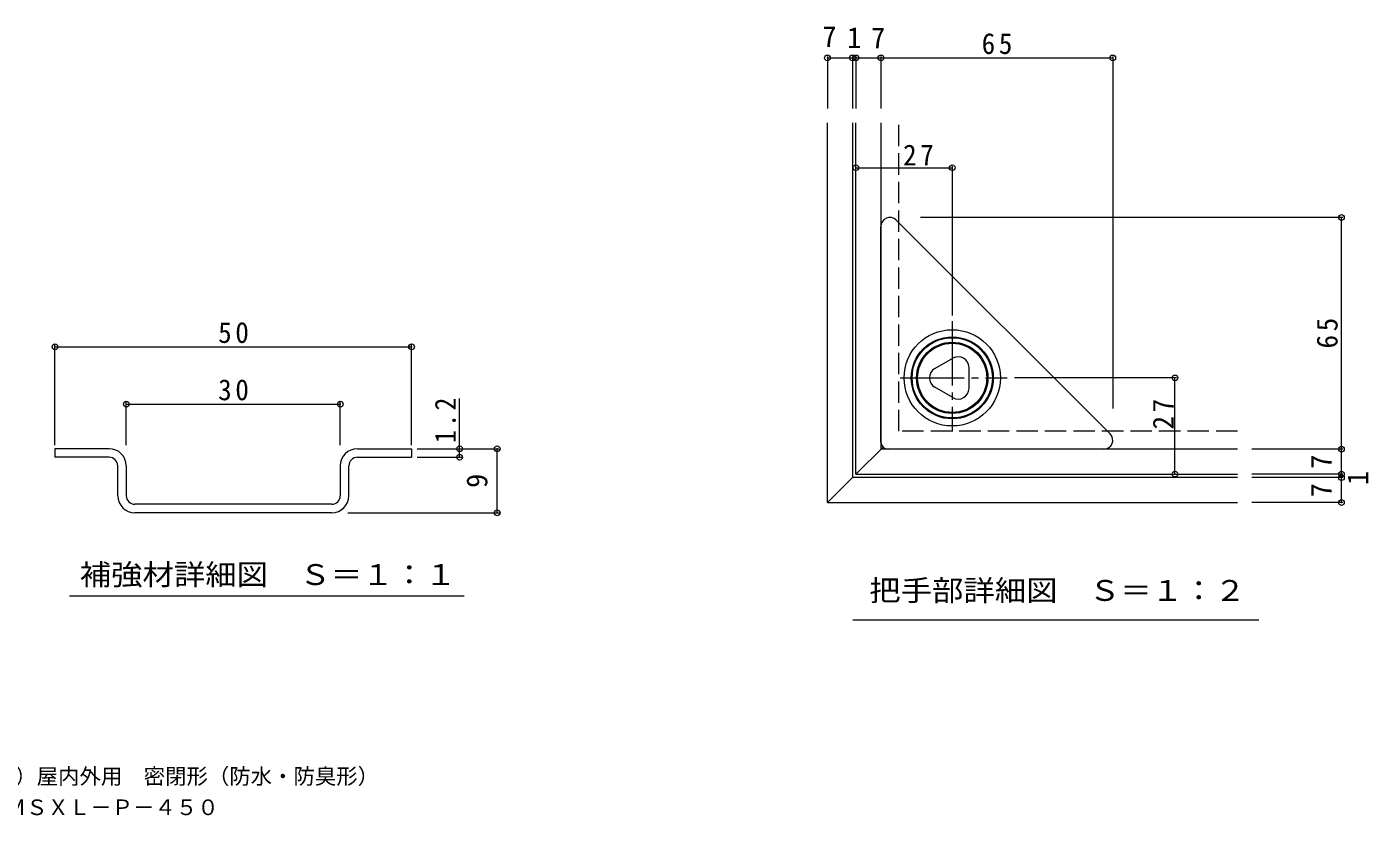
# Model space of a CAD drawing. Units: millimetres at full size, with parts at other scales. Extents: x -342 to 368, y -274 to 240.
# Drawn here: x -39.9 to 336.2, y -273.7 to -52 of the extents above; entities that cross this region are included whole.
import ezdxf
from ezdxf.enums import TextEntityAlignment as Align

# ---------------------------------------------------------------- set-up
doc = ezdxf.new("R2010")
doc.units = ezdxf.units.MM
doc.header["$LTSCALE"] = 2
doc.header["$PDMODE"] = 32
doc.header["$PDSIZE"] = 1.6
doc.linetypes.add('CHAIN2', pattern=[12, 9, -1, 1, -1])
doc.linetypes.add('DASHED3', pattern=[4, 3, -1])
for name, color, linetype, lineweight in [('1-0', 7, 'Continuous', 9), ('1-4', 7, 'Continuous', 9), ('1-5', 7, 'Continuous', 9), ('D-1', 2, 'Continuous', 9), ('D-2', 3, 'Continuous', 9), ('D-4', 7, 'Continuous', 9), ('D-5', 7, 'Continuous', 9)]:
    doc.layers.add(name, color=color, linetype=linetype, lineweight=lineweight)
doc.layers.add('F-4', color=7, linetype='Continuous')
doc.styles.add('ＭＳ ゴシック', font='')
doc.styles.get('ＭＳ ゴシック').set_extended_font_data('MS Gothic')

msp = doc.modelspace()

# ---------------------------------------------------------------- linework, layer by layer
at = {"layer": '1-0'}
for p, q in [((-32.049, -170.359), (-32.049, -172.759)), ((-16.85, -170.359), (-32.049, -170.359)), ((-16.849, -172.759), (-32.049, -172.759)), ((52.751, -170.359), (67.95, -170.359)), ((52.751, -172.759), (67.95, -172.759)), ((67.95, -170.359), (67.95, -172.759)), ((-14.449, -183.559), (-14.449, -175.159)), ((-12.049, -175.159), (-12.049, -183.559)), ((47.951, -175.159), (47.951, -183.559)), ((50.351, -183.559), (50.351, -175.159)), ((45.551, -185.959), (-9.65, -185.959)), ((45.551, -188.359), (-9.649, -188.359))]:
    msp.add_line(p, q, dxfattribs=at)
for centre, radius, start, end in [((-16.85, -175.159), 4.8, 0, 90), ((-16.849, -175.159), 2.4, 0, 90), ((52.751, -175.159), 4.8, 90, 180), ((52.751, -175.159), 2.4, 90, 180), ((-9.649, -183.559), 4.8, 180, 270), ((-9.65, -183.559), 2.4, 180, 270), ((45.551, -183.559), 2.4, 270, 0), ((45.551, -183.559), 4.8, 270, 0)]:
    msp.add_arc(centre, radius, start, end, dxfattribs=at)
at = {"layer": '1-4'}
for p, q in [((-32.049, -169.324), (-32.049, -141.175)), ((-32.049, -141.775), (67.95, -141.775)), ((67.95, -169.324), (67.95, -141.175)), ((-12.049, -169.324), (-12.049, -157.247)), ((-12.049, -157.847), (47.951, -157.847)), ((47.951, -169.324), (47.951, -157.247)), ((81.412, -172.759), (81.412, -156.246)), ((69.494, -170.359), (92.537, -170.359)), ((69.494, -172.759), (82.012, -172.759)), ((91.937, -188.359), (91.937, -170.359)), ((50.104, -188.359), (92.537, -188.359))]:
    msp.add_line(p, q, dxfattribs=at)
for p in [(-32.049, -141.775), (67.95, -141.775), (-12.049, -157.847), (47.951, -157.847), (81.412, -170.359), (81.412, -172.759), (91.937, -170.359), (91.937, -188.359)]:
    msp.add_point(p, dxfattribs=at)
at = {"layer": '1-5'}
msp.add_line((-27.944, -211.655), (82.639, -211.655), dxfattribs=at)
at = {"layer": 'D-1'}
for p, q in [((184.54, -185.482), (184.54, -78.943)), ((191.54, -78.943), (191.54, -178.482)), ((299.513, -178.482), (191.54, -178.482))]:
    msp.add_line(p, q, dxfattribs=at)
at = {"layer": 'D-1', "linetype": 'DASHED3'}
for p, q in [((204.54, -165.482), (204.54, -78.943)), ((299.513, -165.482), (204.54, -165.482))]:
    msp.add_line(p, q, dxfattribs=at)
at = {"layer": 'D-1'}
msp.add_lwpolyline([(191.54, -178.482), (184.54, -185.482), (299.513, -185.482)], dxfattribs=at)
at = {"layer": 'D-2'}
for p, q in [((192.54, -177.482), (192.54, -78.943)), ((199.54, -78.943), (199.54, -170.482)), ((199.54, -168.482), (199.54, -107.982)), ((263.808, -166.214), (203.808, -106.214)), ((214.64, -147.884), (219.74, -144.94)), ((224.24, -153.427), (224.24, -147.538)), ((219.74, -156.025), (214.64, -153.08)), ((200.126, -169.896), (192.54, -177.482)), ((299.513, -170.482), (199.54, -170.482)), ((255.297, -170.482), (201.54, -170.482)), ((262.04, -170.482), (255.297, -170.482)), ((192.54, -177.482), (299.513, -177.482))]:
    msp.add_line(p, q, dxfattribs=at)
at = {"layer": 'D-2', "linetype": 'CHAIN2'}
for p, q in [((219.54, -134.611), (219.54, -165.509)), ((204.894, -150.482), (234.916, -150.482))]:
    msp.add_line(p, q, dxfattribs=at)
at = {"layer": 'D-2'}
for radius in [13.5, 11.5, 11.25, 10, 9.7]:
    msp.add_circle((219.54, -150.482), radius, dxfattribs=at)
for centre, radius, start, end in [((202.04, -107.982), 2.5, 45, 180), ((221.24, -147.538), 3, 0, 120.00055), ((216.14, -150.482), 3, 120.00055, 239.99945), ((221.24, -153.427), 3, 239.99945, 0), ((201.54, -168.482), 2, 180, 270), ((262.04, -167.982), 2.5, 270, 45)]:
    msp.add_arc(centre, radius, start, end, dxfattribs=at)
at = {"layer": 'D-4'}
for p, q in [((184.54, -60.309), (184.54, -74.943)), ((184.54, -60.709), (191.54, -60.709)), ((191.54, -60.309), (191.54, -74.943)), ((191.54, -60.709), (192.54, -60.709)), ((192.54, -60.309), (192.54, -74.943)), ((192.54, -60.709), (199.54, -60.709)), ((199.54, -60.309), (199.54, -74.943)), ((199.54, -60.709), (264.54, -60.709)), ((264.54, -60.309), (264.54, -159.088)), ((192.54, -91.514), (219.54, -91.514)), ((219.54, -91.114), (219.54, -132.982)), ((329.078, -105.482), (210.614, -105.482)), ((328.678, -170.482), (328.678, -105.482)), ((282.394, -150.482), (237.04, -150.482)), ((281.994, -177.482), (281.994, -150.482)), ((329.078, -170.482), (303.513, -170.482)), ((328.678, -177.482), (328.678, -170.482)), ((329.078, -177.482), (303.513, -177.482)), ((329.078, -178.482), (303.513, -178.482)), ((328.678, -178.482), (328.678, -177.482)), ((328.678, -185.482), (328.678, -178.482)), ((329.078, -185.482), (303.513, -185.482))]:
    msp.add_line(p, q, dxfattribs=at)
for p in [(184.54, -60.709), (191.54, -60.709), (192.54, -60.709), (199.54, -60.709), (264.54, -60.709), (192.54, -91.514), (219.54, -91.514), (328.678, -105.482), (281.994, -150.482), (328.678, -170.482), (281.994, -177.482), (328.678, -177.482), (328.678, -178.482), (328.678, -185.482)]:
    msp.add_point(p, dxfattribs=at)
at = {"layer": 'D-5'}
msp.add_line((191.697, -218.367), (305.489, -218.367), dxfattribs=at)

# ---------------------------------------------------------------- texts
at = {"layer": '1-4', "color": 2, "style": 'ＭＳ ゴシック'}
msp.add_text('9', height=5.865, rotation=90, dxfattribs=at).set_placement((90.937, -181.359), align=Align.BOTTOM_LEFT)
at = {"layer": '1-4', "color": 2, "char_height": 5.865, "attachment_point": 7, "style": 'ＭＳ ゴシック'}
for s, insert in [('\\T1.27;\\W0.95;50', (13.701, -140.775)), ('\\T1.27;\\W0.95;30', (13.701, -156.847))]:
    msp.add_mtext(s, dxfattribs=dict(at, insert=insert))
at = {"layer": '1-4', "color": 2, "insert": (80.412, -168.761), "char_height": 5.865, "attachment_point": 7, "rotation": 90, "style": 'ＭＳ ゴシック'}
msp.add_mtext('\\T1.27;\\W0.9;1.2', dxfattribs=at)
at = {"layer": '1-5', "color": 2, "style": 'ＭＳ ゴシック', "width": 1.1}
msp.add_text('補強材詳細図\u3000Ｓ＝１：１', height=5.865, dxfattribs=at).set_placement((-25.109, -210.368), align=Align.BOTTOM_LEFT)
at = {"layer": 'D-4', "color": 2, "style": 'ＭＳ ゴシック'}
for s, p in [('7', (183.095, -59.445)), ('1', (190.04, -59.709)), ('7', (196.77, -59.81))]:
    msp.add_text(s, height=5.865, dxfattribs=at).set_placement(p, align=Align.BOTTOM_LEFT)
for s, p in [('7', (327.678, -175.982)), ('7', (327.678, -183.982)), ('1', (337.925, -180.561))]:
    msp.add_text(s, height=5.865, rotation=90, dxfattribs=at).set_placement(p, align=Align.BOTTOM_LEFT)
at = {"layer": 'D-4', "color": 2, "char_height": 5.865, "attachment_point": 7, "style": 'ＭＳ ゴシック'}
for s, insert in [('\\T1.27;\\W0.95;65', (227.79, -59.709)), ('\\T1.27;\\W0.95;27', (205.762, -90.882))]:
    msp.add_mtext(s, dxfattribs=dict(at, insert=insert))
at = {"layer": 'D-4', "color": 2, "char_height": 5.865, "attachment_point": 7, "rotation": 90, "style": 'ＭＳ ゴシック'}
for s, insert in [('\\T1.27;\\W0.95;65', (327.678, -142.232)), ('\\T1.27;\\W0.95;27', (281.614, -164.964))]:
    msp.add_mtext(s, dxfattribs=dict(at, insert=insert))
at = {"layer": 'D-5', "color": 2, "style": 'ＭＳ ゴシック', "width": 1.1}
msp.add_text('把手部詳細図\u3000Ｓ＝１：２', height=5.865, dxfattribs=at).set_placement((196.265, -214.817), align=Align.BOTTOM_LEFT)
at = {"layer": 'F-4', "style": 'ＭＳ ゴシック'}
for s, p in [('フロアーハッチ\u3000張物用（適用床材：3.5mm以下）屋内外用\u3000密閉形（防水・防臭形）', (-172.149, -265.779)), ('ステンレス製\u3000ボルト固定式（施錠タイプ）\u3000ＭＳＸＬ－Ｐ－４５０', (-172.149, -274.485))]:
    msp.add_text(s, height=4.399, dxfattribs=at).set_placement(p, align=Align.BOTTOM_LEFT)

doc.saveas('drawing.dxf')
